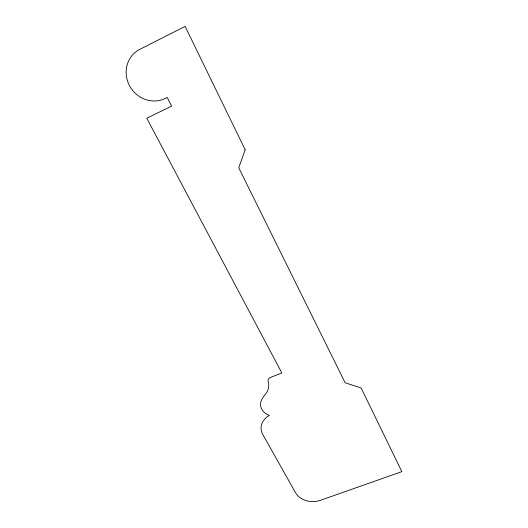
<?xml version="1.0" encoding="UTF-8"?>
<svg xmlns="http://www.w3.org/2000/svg" width="528" height="528" viewBox="0 0 528 528"><rect width="100%" height="100%" fill="white"/><g stroke="black" fill="none" stroke-linecap="round" stroke-linejoin="round"><path stroke-width="0.79" d="M245.177 149.754L238.735 167.765L345.147 382.774L361.106 387.941L401.854 471.649L320.45 500.306A19.008 15.18 -1.2 0 1 295.581 492.756L262.291 433.613A18.282 15.2 0.8 0 1 269.465 415.424A13.9 11.735 1.2 0 1 262.192 398.812L264.455 395.3A18.176 15.536 3.4 0 0 268.184 381.46A4.059 3.478 1.3 0 1 270.409 377.454L281.853 372.959L146.758 118.206L171.646 106.141L167.138 97.363A27.647 25.925 56.7 0 1 129.954 86.493A27.647 25.925 56.7 0 1 139.781 49.368L185.13 26.4L245.177 149.754"/></g></svg>
